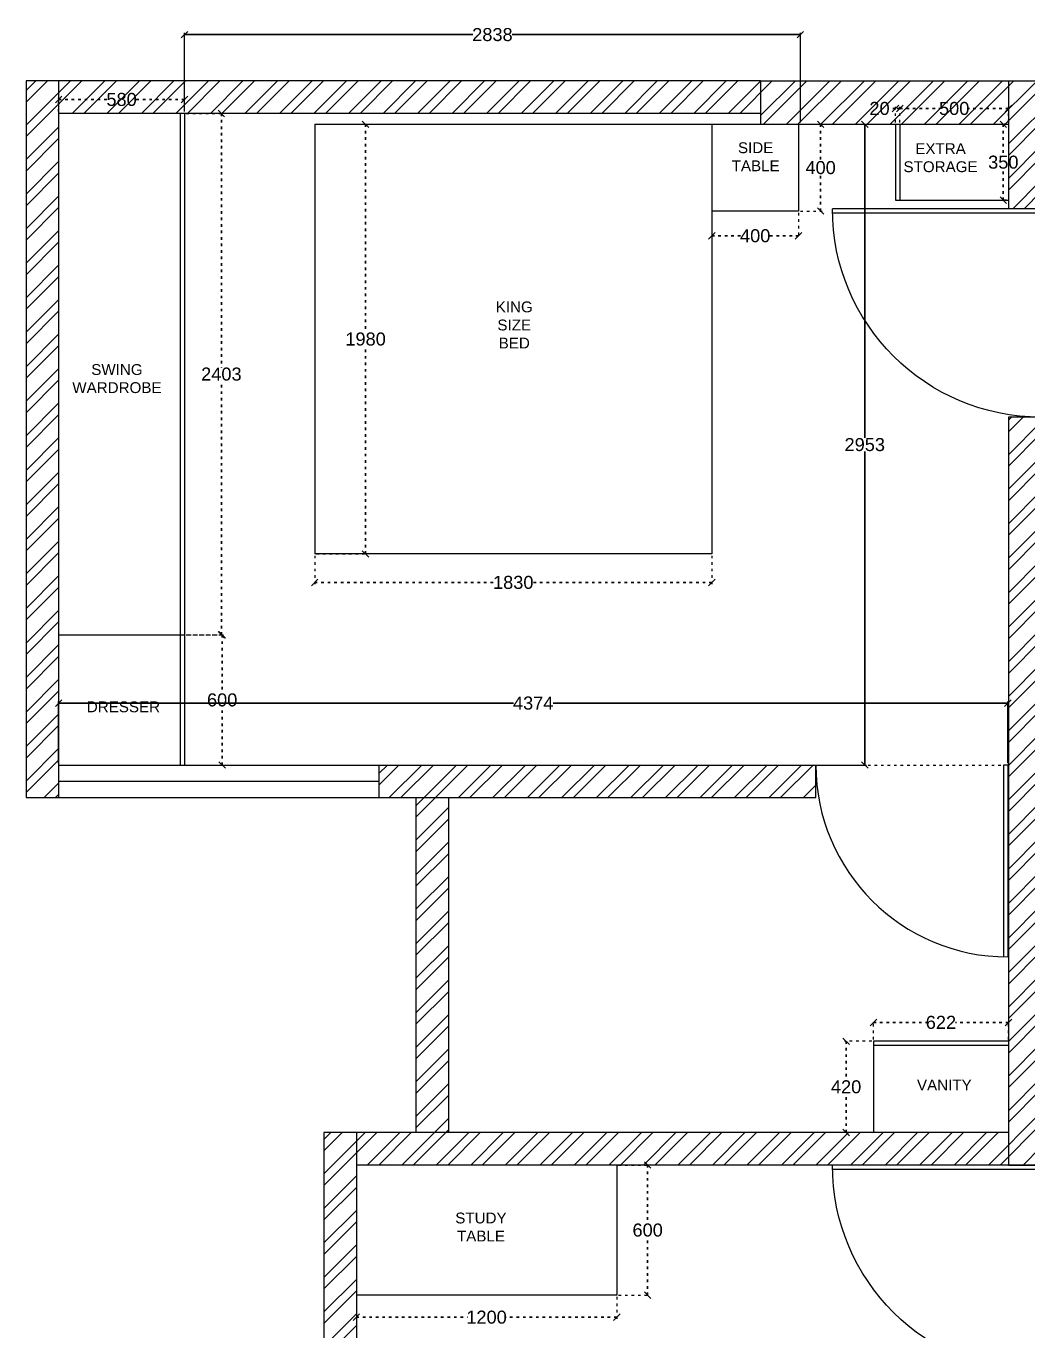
# Model space of a CAD drawing. Header units: millimetres. Extents: x 220712 to 1505573, y -354410 to 241923.
# Drawn here: x 624030 to 628646, y -350281 to -344268 of the extents above; entities that cross this region are included whole.
import ezdxf

# ---------------------------------------------------------------- set-up
doc = ezdxf.new("R2010")
doc.units = ezdxf.units.MM
doc.header["$MEASUREMENT"] = 0
doc.linetypes.add('ACAD_ISO03W100', pattern=[30, 12, -18])
doc.layers.add('Walls', color=253, linetype='Continuous')
doc.styles.get("Standard").update_dxf_attribs({"font": 'arial.ttf'})
doc.dimstyles.get("Standard").update_dxf_attribs({"dimtxt": 60, "dimasz": 30, "dimexe": 7.75, "dimexo": 8.13, "dimgap": 0.63, "dimtad": 0, "dimtih": 1, "dimtoh": 1, "dimdec": 0, "dimzin": 0, "dimtxsty": 'Standard', "dimblk": 'OBLIQUE', "dimcen": 2.25, "dimclrd": 1, "dimclre": 1, "dimclrt": 1, "dimadec": 0, "dimazin": 0, "dimtfac": 1, "dimtdec": 0, "dimtofl": 0, "dimtmove": 0, "dimatfit": 3, "dimfxl": 1, "dimtolj": 1, "dimtzin": 0, "dimlwd": 30, "dimarcsym": 0})

# ---------------------------------------------------------------- blocks, each defined once
blk = doc.blocks.new('door')
at = {"color": 9, "true_color": 0xc7c8ca}
for p, q in [((873603.6, 225972.1), (872703.6, 225972.1)), ((873603.6, 225952.1), (872703.6, 225952.1)), ((873603.6, 225952.1), (873603.6, 225972.1))]:
    blk.add_line(p, q, dxfattribs=at)
blk.add_arc((873603.6, 225952.1), 900, 90, 180, dxfattribs=at)
blk = doc.blocks.new('_Oblique')
at = {"color": 0, "linetype": 'ByBlock', "lineweight": -2}
blk.add_line((-0.5, -0.5), (0.5, 0.5), dxfattribs=at)
blk = doc.blocks.new('*D1872')
at = {"layer": 'Defpoints', "color": 0, "linetype": 'ACAD_ISO03W100', "transparency": 16777216}
for p in [(627808.5, -348946.5), (627934.5, -348946.5), (627934.5, -349366.5)]:
    blk.add_point(p, dxfattribs=at)
at = {"layer": 'Walls', "color": 1, "linetype": 'ACAD_ISO03W100', "lineweight": -2, "transparency": 16777216}
for p, q in [((627926.4, -348946.5), (627800.8, -348946.5)), ((627926.4, -349366.5), (627800.8, -349366.5))]:
    blk.add_line(p, q, dxfattribs=at)
at = {"layer": 'Walls', "color": 1, "linetype": 'ACAD_ISO03W100', "lineweight": 30, "transparency": 16777216}
for p, q in [((627808.5, -348946.5), (627808.5, -349125.2)), ((627808.5, -349366.5), (627808.5, -349187.8))]:
    blk.add_line(p, q, dxfattribs=at)
at = {"layer": 'Walls', "color": 1, "linetype": 'ACAD_ISO03W100', "lineweight": 30, "transparency": 16777216, "xscale": 30, "yscale": 30, "zscale": 30}
for p, rotation in [((627808.5, -348946.5), 90), ((627808.5, -349366.5), 270)]:
    blk.add_blockref('_Oblique', p, dxfattribs=dict(at, rotation=rotation))
at = {"layer": 'Walls', "color": 1, "linetype": 'ACAD_ISO03W100', "transparency": 16777216, "insert": (627808.5, -349156.5), "char_height": 60, "attachment_point": 5}
blk.add_mtext('\\A1;420', dxfattribs=at)
blk = doc.blocks.new('*D1873')
at = {"layer": 'Defpoints', "color": 0, "linetype": 'ACAD_ISO03W100', "transparency": 16777216}
for p in [(628556.5, -348859.5), (627934.5, -348946.5), (628556.5, -348946.5)]:
    blk.add_point(p, dxfattribs=at)
at = {"layer": 'Walls', "color": 1, "linetype": 'ACAD_ISO03W100', "lineweight": -2, "transparency": 16777216}
for p, q in [((627934.5, -348938.4), (627934.5, -348851.8)), ((628556.5, -348938.4), (628556.5, -348851.8))]:
    blk.add_line(p, q, dxfattribs=at)
at = {"layer": 'Walls', "color": 1, "linetype": 'ACAD_ISO03W100', "lineweight": 30, "transparency": 16777216}
for p, q in [((627934.5, -348859.5), (628178.7, -348859.5)), ((628556.5, -348859.5), (628312.3, -348859.5))]:
    blk.add_line(p, q, dxfattribs=at)
at = {"layer": 'Walls', "color": 1, "linetype": 'ACAD_ISO03W100', "lineweight": 30, "transparency": 16777216, "xscale": 30, "yscale": 30, "zscale": 30, "rotation": 180}
blk.add_blockref('_Oblique', (627934.5, -348859.5), dxfattribs=at)
at = {"layer": 'Walls', "color": 1, "linetype": 'ACAD_ISO03W100', "lineweight": 30, "transparency": 16777216, "xscale": 30, "yscale": 30, "zscale": 30}
blk.add_blockref('_Oblique', (628556.5, -348859.5), dxfattribs=at)
at = {"layer": 'Walls', "color": 1, "linetype": 'ACAD_ISO03W100', "transparency": 16777216, "insert": (628245.5, -348859.5), "char_height": 60, "attachment_point": 5}
blk.add_mtext('\\A1;622', dxfattribs=at)
blk = doc.blocks.new('*D1874')
at = {"layer": 'Defpoints', "color": 0, "linetype": 'ACAD_ISO03W100', "transparency": 16777216}
for p in [(625359.5, -346700.5), (627189.5, -346700.5), (627189.5, -346832)]:
    blk.add_point(p, dxfattribs=at)
at = {"layer": 'Walls', "color": 1, "linetype": 'ACAD_ISO03W100', "lineweight": -2, "transparency": 16777216}
for p, q in [((625359.5, -346708.6), (625359.5, -346839.8)), ((627189.5, -346708.6), (627189.5, -346839.8))]:
    blk.add_line(p, q, dxfattribs=at)
at = {"layer": 'Walls', "color": 1, "linetype": 'ACAD_ISO03W100', "lineweight": 30, "transparency": 16777216}
for p, q in [((625359.5, -346832), (626187.2, -346832)), ((627189.5, -346832), (626361.8, -346832))]:
    blk.add_line(p, q, dxfattribs=at)
at = {"layer": 'Walls', "color": 1, "linetype": 'ACAD_ISO03W100', "lineweight": 30, "transparency": 16777216, "xscale": 30, "yscale": 30, "zscale": 30, "rotation": 180}
blk.add_blockref('_Oblique', (625359.5, -346832), dxfattribs=at)
at = {"layer": 'Walls', "color": 1, "linetype": 'ACAD_ISO03W100', "lineweight": 30, "transparency": 16777216, "xscale": 30, "yscale": 30, "zscale": 30}
blk.add_blockref('_Oblique', (627189.5, -346832), dxfattribs=at)
at = {"layer": 'Walls', "color": 1, "linetype": 'ACAD_ISO03W100', "transparency": 16777216, "insert": (626274.5, -346832), "char_height": 60, "attachment_point": 5}
blk.add_mtext('\\A1;1830', dxfattribs=at)
blk = doc.blocks.new('*D1875')
at = {"layer": 'Defpoints', "color": 0, "linetype": 'ACAD_ISO03W100', "transparency": 16777216}
for p in [(625359.5, -344720.5), (625594, -344720.5), (625359.5, -346700.5)]:
    blk.add_point(p, dxfattribs=at)
at = {"layer": 'Walls', "color": 1, "linetype": 'ACAD_ISO03W100', "lineweight": -2, "transparency": 16777216}
for p, q in [((625367.6, -344720.5), (625601.8, -344720.5)), ((625367.6, -346700.5), (625601.8, -346700.5))]:
    blk.add_line(p, q, dxfattribs=at)
at = {"layer": 'Walls', "color": 1, "linetype": 'ACAD_ISO03W100', "lineweight": 30, "transparency": 16777216}
for p, q in [((625594, -344720.5), (625594, -345679.2)), ((625594, -346700.5), (625594, -345741.8))]:
    blk.add_line(p, q, dxfattribs=at)
at = {"layer": 'Walls', "color": 1, "linetype": 'ACAD_ISO03W100', "lineweight": 30, "transparency": 16777216, "xscale": 30, "yscale": 30, "zscale": 30}
for p, rotation in [((625594, -344720.5), 90), ((625594, -346700.5), 270)]:
    blk.add_blockref('_Oblique', p, dxfattribs=dict(at, rotation=rotation))
at = {"layer": 'Walls', "color": 1, "linetype": 'ACAD_ISO03W100', "transparency": 16777216, "insert": (625594, -345710.5), "char_height": 60, "attachment_point": 5}
blk.add_mtext('\\A1;1980', dxfattribs=at)
blk = doc.blocks.new('*D1876')
at = {"layer": 'Defpoints', "color": 0, "linetype": 'ACAD_ISO03W100', "transparency": 16777216}
for p in [(624759.5, -344670.5), (624759.5, -347073.5), (624929.5, -347073.5)]:
    blk.add_point(p, dxfattribs=at)
at = {"layer": 'Walls', "color": 1, "linetype": 'ACAD_ISO03W100', "lineweight": -2, "transparency": 16777216}
for p, q in [((624767.6, -344670.5), (624937.3, -344670.5)), ((624767.6, -347073.5), (624937.3, -347073.5))]:
    blk.add_line(p, q, dxfattribs=at)
at = {"layer": 'Walls', "color": 1, "linetype": 'ACAD_ISO03W100', "lineweight": 30, "transparency": 16777216}
for p, q in [((624929.5, -344670.5), (624929.5, -345840.7)), ((624929.5, -347073.5), (624929.5, -345903.3))]:
    blk.add_line(p, q, dxfattribs=at)
at = {"layer": 'Walls', "color": 1, "linetype": 'ACAD_ISO03W100', "lineweight": 30, "transparency": 16777216, "xscale": 30, "yscale": 30, "zscale": 30}
for p, rotation in [((624929.5, -344670.5), 90), ((624929.5, -347073.5), 270)]:
    blk.add_blockref('_Oblique', p, dxfattribs=dict(at, rotation=rotation))
at = {"layer": 'Walls', "color": 1, "linetype": 'ACAD_ISO03W100', "transparency": 16777216, "insert": (624929.5, -345872), "char_height": 60, "attachment_point": 5}
blk.add_mtext('\\A1;2403', dxfattribs=at)
blk = doc.blocks.new('*D1877')
at = {"layer": 'Defpoints', "color": 0, "linetype": 'ACAD_ISO03W100', "transparency": 16777216}
for p in [(624179.5, -344606.5), (624179.5, -344670.5), (624759.5, -344670.5)]:
    blk.add_point(p, dxfattribs=at)
at = {"layer": 'Walls', "color": 1, "linetype": 'ACAD_ISO03W100', "lineweight": -2, "transparency": 16777216}
for p, q in [((624179.5, -344662.4), (624179.5, -344598.8)), ((624759.5, -344662.4), (624759.5, -344598.8))]:
    blk.add_line(p, q, dxfattribs=at)
at = {"layer": 'Walls', "color": 1, "linetype": 'ACAD_ISO03W100', "lineweight": 30, "transparency": 16777216}
for p, q in [((624179.5, -344606.5), (624402.7, -344606.5)), ((624759.5, -344606.5), (624536.3, -344606.5))]:
    blk.add_line(p, q, dxfattribs=at)
at = {"layer": 'Walls', "color": 1, "linetype": 'ACAD_ISO03W100', "lineweight": 30, "transparency": 16777216, "xscale": 30, "yscale": 30, "zscale": 30, "rotation": 180}
blk.add_blockref('_Oblique', (624179.5, -344606.5), dxfattribs=at)
at = {"layer": 'Walls', "color": 1, "linetype": 'ACAD_ISO03W100', "lineweight": 30, "transparency": 16777216, "xscale": 30, "yscale": 30, "zscale": 30}
blk.add_blockref('_Oblique', (624759.5, -344606.5), dxfattribs=at)
at = {"layer": 'Walls', "color": 1, "linetype": 'ACAD_ISO03W100', "transparency": 16777216, "insert": (624469.5, -344606.5), "char_height": 60, "attachment_point": 5}
blk.add_mtext('\\A1;580', dxfattribs=at)
blk = doc.blocks.new('*D1892')
at = {"layer": 'Defpoints', "color": 0, "linetype": 'ACAD_ISO03W100', "transparency": 16777216}
for p in [(624739.5, -347073.5), (624933, -347073.5), (624739.5, -347673.5)]:
    blk.add_point(p, dxfattribs=at)
at = {"layer": 'Walls', "color": 1, "linetype": 'ACAD_ISO03W100', "lineweight": -2, "transparency": 16777216}
for p, q in [((624747.6, -347073.5), (624940.8, -347073.5)), ((624747.6, -347673.5), (624940.8, -347673.5))]:
    blk.add_line(p, q, dxfattribs=at)
at = {"layer": 'Walls', "color": 1, "linetype": 'ACAD_ISO03W100', "lineweight": 30, "transparency": 16777216}
for p, q in [((624933, -347073.5), (624933, -347342.2)), ((624933, -347673.5), (624933, -347404.8))]:
    blk.add_line(p, q, dxfattribs=at)
at = {"layer": 'Walls', "color": 1, "linetype": 'ACAD_ISO03W100', "lineweight": 30, "transparency": 16777216, "xscale": 30, "yscale": 30, "zscale": 30}
for p, rotation in [((624933, -347073.5), 90), ((624933, -347673.5), 270)]:
    blk.add_blockref('_Oblique', p, dxfattribs=dict(at, rotation=rotation))
at = {"layer": 'Walls', "color": 1, "linetype": 'ACAD_ISO03W100', "transparency": 16777216, "insert": (624933, -347373.5), "char_height": 60, "attachment_point": 5}
blk.add_mtext('\\A1;600', dxfattribs=at)
blk = doc.blocks.new('*D1893')
at = {"layer": 'Defpoints', "color": 0, "linetype": 'ACAD_ISO03W100', "transparency": 16777216}
for p in [(628556.5, -344720.5), (628533, -345070.5), (628556.5, -345070.5)]:
    blk.add_point(p, dxfattribs=at)
at = {"layer": 'Walls', "color": 1, "linetype": 'ACAD_ISO03W100', "lineweight": -2, "transparency": 16777216}
for p, q in [((628548.4, -344720.5), (628525.3, -344720.5)), ((628548.4, -345070.5), (628525.3, -345070.5))]:
    blk.add_line(p, q, dxfattribs=at)
at = {"layer": 'Walls', "color": 1, "linetype": 'ACAD_ISO03W100', "lineweight": 30, "transparency": 16777216}
for p, q in [((628533, -344720.5), (628533, -344864.2)), ((628533, -345070.5), (628533, -344926.8))]:
    blk.add_line(p, q, dxfattribs=at)
at = {"layer": 'Walls', "color": 1, "linetype": 'ACAD_ISO03W100', "lineweight": 30, "transparency": 16777216, "xscale": 30, "yscale": 30, "zscale": 30}
for p, rotation in [((628533, -344720.5), 90), ((628533, -345070.5), 270)]:
    blk.add_blockref('_Oblique', p, dxfattribs=dict(at, rotation=rotation))
at = {"layer": 'Walls', "color": 1, "linetype": 'ACAD_ISO03W100', "transparency": 16777216, "insert": (628533, -344895.5), "char_height": 60, "attachment_point": 5}
blk.add_mtext('\\A1;350', dxfattribs=at)
blk = doc.blocks.new('*D1894')
at = {"layer": 'Defpoints', "color": 0, "linetype": 'ACAD_ISO03W100', "transparency": 16777216}
for p in [(628056.5, -344648), (628056.5, -344720.5), (628556.5, -344720.5)]:
    blk.add_point(p, dxfattribs=at)
at = {"layer": 'Walls', "color": 1, "linetype": 'ACAD_ISO03W100', "lineweight": -2, "transparency": 16777216}
for p, q in [((628056.5, -344712.4), (628056.5, -344640.2)), ((628556.5, -344712.4), (628556.5, -344640.2))]:
    blk.add_line(p, q, dxfattribs=at)
at = {"layer": 'Walls', "color": 1, "linetype": 'ACAD_ISO03W100', "lineweight": 30, "transparency": 16777216}
for p, q in [((628056.5, -344648), (628239.7, -344648)), ((628556.5, -344648), (628373.3, -344648))]:
    blk.add_line(p, q, dxfattribs=at)
at = {"layer": 'Walls', "color": 1, "linetype": 'ACAD_ISO03W100', "lineweight": 30, "transparency": 16777216, "xscale": 30, "yscale": 30, "zscale": 30, "rotation": 180}
blk.add_blockref('_Oblique', (628056.5, -344648), dxfattribs=at)
at = {"layer": 'Walls', "color": 1, "linetype": 'ACAD_ISO03W100', "lineweight": 30, "transparency": 16777216, "xscale": 30, "yscale": 30, "zscale": 30}
blk.add_blockref('_Oblique', (628556.5, -344648), dxfattribs=at)
at = {"layer": 'Walls', "color": 1, "linetype": 'ACAD_ISO03W100', "transparency": 16777216, "insert": (628306.5, -344648), "char_height": 60, "attachment_point": 5}
blk.add_mtext('\\A1;500', dxfattribs=at)
blk = doc.blocks.new('*D1901')
at = {"layer": 'Defpoints', "color": 0, "linetype": 'ACAD_ISO03W100', "transparency": 16777216}
for p in [(627189.5, -345120.5), (627589.5, -345120.5), (627589.5, -345234.5)]:
    blk.add_point(p, dxfattribs=at)
at = {"layer": 'Walls', "color": 1, "linetype": 'ACAD_ISO03W100', "lineweight": -2, "transparency": 16777216}
for p, q in [((627189.5, -345128.6), (627189.5, -345242.2)), ((627589.5, -345128.6), (627589.5, -345242.2))]:
    blk.add_line(p, q, dxfattribs=at)
at = {"layer": 'Walls', "color": 1, "linetype": 'ACAD_ISO03W100', "lineweight": 30, "transparency": 16777216}
for p, q in [((627189.5, -345234.5), (627321.5, -345234.5)), ((627589.5, -345234.5), (627457.5, -345234.5))]:
    blk.add_line(p, q, dxfattribs=at)
at = {"layer": 'Walls', "color": 1, "linetype": 'ACAD_ISO03W100', "lineweight": 30, "transparency": 16777216, "xscale": 30, "yscale": 30, "zscale": 30, "rotation": 180}
blk.add_blockref('_Oblique', (627189.5, -345234.5), dxfattribs=at)
at = {"layer": 'Walls', "color": 1, "linetype": 'ACAD_ISO03W100', "lineweight": 30, "transparency": 16777216, "xscale": 30, "yscale": 30, "zscale": 30}
blk.add_blockref('_Oblique', (627589.5, -345234.5), dxfattribs=at)
at = {"layer": 'Walls', "color": 1, "linetype": 'ACAD_ISO03W100', "transparency": 16777216, "insert": (627389.5, -345234.5), "char_height": 60, "attachment_point": 5}
blk.add_mtext('\\A1;400', dxfattribs=at)
blk = doc.blocks.new('*D1902')
at = {"layer": 'Defpoints', "color": 0, "linetype": 'ACAD_ISO03W100', "transparency": 16777216}
for p in [(627589.5, -344720.5), (627589.5, -345120.5), (627691, -345120.5)]:
    blk.add_point(p, dxfattribs=at)
at = {"layer": 'Walls', "color": 1, "linetype": 'ACAD_ISO03W100', "lineweight": -2, "transparency": 16777216}
for p, q in [((627597.6, -344720.5), (627698.8, -344720.5)), ((627597.6, -345120.5), (627698.8, -345120.5))]:
    blk.add_line(p, q, dxfattribs=at)
at = {"layer": 'Walls', "color": 1, "linetype": 'ACAD_ISO03W100', "lineweight": 30, "transparency": 16777216}
for p, q in [((627691, -344720.5), (627691, -344889.2)), ((627691, -345120.5), (627691, -344951.8))]:
    blk.add_line(p, q, dxfattribs=at)
at = {"layer": 'Walls', "color": 1, "linetype": 'ACAD_ISO03W100', "lineweight": 30, "transparency": 16777216, "xscale": 30, "yscale": 30, "zscale": 30}
for p, rotation in [((627691, -344720.5), 90), ((627691, -345120.5), 270)]:
    blk.add_blockref('_Oblique', p, dxfattribs=dict(at, rotation=rotation))
at = {"layer": 'Walls', "color": 1, "linetype": 'ACAD_ISO03W100', "transparency": 16777216, "insert": (627691, -344920.5), "char_height": 60, "attachment_point": 5}
blk.add_mtext('\\A1;400', dxfattribs=at)
blk = doc.blocks.new('*D1906')
at = {"layer": 'Defpoints', "color": 0, "linetype": 'ACAD_ISO03W100', "transparency": 16777216}
for p in [(625551.5, -350116.5), (626751.5, -350116.5), (626751.5, -350218)]:
    blk.add_point(p, dxfattribs=at)
at = {"layer": 'Walls', "color": 1, "linetype": 'ACAD_ISO03W100', "lineweight": -2, "transparency": 16777216}
for p, q in [((625551.5, -350124.6), (625551.5, -350225.8)), ((626751.5, -350124.6), (626751.5, -350225.8))]:
    blk.add_line(p, q, dxfattribs=at)
at = {"layer": 'Walls', "color": 1, "linetype": 'ACAD_ISO03W100', "lineweight": 30, "transparency": 16777216}
for p, q in [((625551.5, -350218), (626064.2, -350218)), ((626751.5, -350218), (626238.8, -350218))]:
    blk.add_line(p, q, dxfattribs=at)
at = {"layer": 'Walls', "color": 1, "linetype": 'ACAD_ISO03W100', "lineweight": 30, "transparency": 16777216, "xscale": 30, "yscale": 30, "zscale": 30, "rotation": 180}
blk.add_blockref('_Oblique', (625551.5, -350218), dxfattribs=at)
at = {"layer": 'Walls', "color": 1, "linetype": 'ACAD_ISO03W100', "lineweight": 30, "transparency": 16777216, "xscale": 30, "yscale": 30, "zscale": 30}
blk.add_blockref('_Oblique', (626751.5, -350218), dxfattribs=at)
at = {"layer": 'Walls', "color": 1, "linetype": 'ACAD_ISO03W100', "transparency": 16777216, "insert": (626151.5, -350218), "char_height": 60, "attachment_point": 5}
blk.add_mtext('\\A1;1200', dxfattribs=at)
blk = doc.blocks.new('*D1907')
at = {"layer": 'Defpoints', "color": 0, "linetype": 'ACAD_ISO03W100', "transparency": 16777216}
for p in [(626751.5, -349516.5), (626894, -349516.5), (626751.5, -350116.5)]:
    blk.add_point(p, dxfattribs=at)
at = {"layer": 'Walls', "color": 1, "linetype": 'ACAD_ISO03W100', "lineweight": -2, "transparency": 16777216}
for p, q in [((626759.6, -349516.5), (626901.8, -349516.5)), ((626759.6, -350116.5), (626901.8, -350116.5))]:
    blk.add_line(p, q, dxfattribs=at)
at = {"layer": 'Walls', "color": 1, "linetype": 'ACAD_ISO03W100', "lineweight": 30, "transparency": 16777216}
for p, q in [((626894, -349516.5), (626894, -349785.2)), ((626894, -350116.5), (626894, -349847.8))]:
    blk.add_line(p, q, dxfattribs=at)
at = {"layer": 'Walls', "color": 1, "linetype": 'ACAD_ISO03W100', "lineweight": 30, "transparency": 16777216, "xscale": 30, "yscale": 30, "zscale": 30}
for p, rotation in [((626894, -349516.5), 90), ((626894, -350116.5), 270)]:
    blk.add_blockref('_Oblique', p, dxfattribs=dict(at, rotation=rotation))
at = {"layer": 'Walls', "color": 1, "linetype": 'ACAD_ISO03W100', "transparency": 16777216, "insert": (626894, -349816.5), "char_height": 60, "attachment_point": 5}
blk.add_mtext('\\A1;600', dxfattribs=at)
blk = doc.blocks.new('*D1909')
at = {"layer": 'Defpoints', "color": 0, "linetype": 'ACAD_ISO03W100', "transparency": 16777216}
for p in [(628036.5, -344648), (628036.5, -344720.5), (628056.5, -344720.5)]:
    blk.add_point(p, dxfattribs=at)
at = {"layer": 'Walls', "color": 1, "linetype": 'ACAD_ISO03W100', "lineweight": 30, "transparency": 16777216}
for p, q in [((628036.5, -344648), (628006.5, -344648)), ((628056.5, -344648), (628036.5, -344648))]:
    blk.add_line(p, q, dxfattribs=at)
at = {"layer": 'Walls', "color": 1, "linetype": 'ACAD_ISO03W100', "lineweight": -2, "transparency": 16777216}
for p, q in [((628036.5, -344712.4), (628036.5, -344640.2)), ((628056.5, -344712.4), (628056.5, -344640.2))]:
    blk.add_line(p, q, dxfattribs=at)
at = {"layer": 'Walls', "color": 1, "linetype": 'ACAD_ISO03W100', "lineweight": 30, "transparency": 16777216, "xscale": 30, "yscale": 30, "zscale": 30, "rotation": 180}
blk.add_blockref('_Oblique', (628036.5, -344648), dxfattribs=at)
at = {"layer": 'Walls', "color": 1, "linetype": 'ACAD_ISO03W100', "lineweight": 30, "transparency": 16777216, "xscale": 30, "yscale": 30, "zscale": 30}
blk.add_blockref('_Oblique', (628056.5, -344648), dxfattribs=at)
at = {"layer": 'Walls', "color": 1, "linetype": 'ACAD_ISO03W100', "transparency": 16777216, "insert": (627962.5, -344648), "char_height": 60, "attachment_point": 5}
blk.add_mtext('\\A1;20', dxfattribs=at)
blk = doc.blocks.new('*D2061')
at = {"layer": 'Defpoints', "color": 0, "lineweight": -2, "transparency": 16777216}
for p in [(627597.6, -344307.5), (624759.5, -344670.5), (627597.6, -344720.5)]:
    blk.add_point(p, dxfattribs=at)
at = {"layer": 'Walls', "color": 1, "lineweight": -2, "transparency": 16777216}
for p, q in [((624759.5, -344662.4), (624759.5, -344299.8)), ((627597.6, -344712.4), (627597.6, -344299.8))]:
    blk.add_line(p, q, dxfattribs=at)
at = {"layer": 'Walls', "color": 1, "lineweight": 30, "transparency": 16777216}
for p, q in [((624759.5, -344307.5), (626087.8, -344307.5)), ((627597.6, -344307.5), (626269.4, -344307.5))]:
    blk.add_line(p, q, dxfattribs=at)
at = {"layer": 'Walls', "color": 1, "lineweight": 30, "transparency": 16777216, "xscale": 30, "yscale": 30, "zscale": 30, "rotation": 180}
blk.add_blockref('_Oblique', (624759.5, -344307.5), dxfattribs=at)
at = {"layer": 'Walls', "color": 1, "lineweight": 30, "transparency": 16777216, "xscale": 30, "yscale": 30, "zscale": 30}
blk.add_blockref('_Oblique', (627597.6, -344307.5), dxfattribs=at)
at = {"layer": 'Walls', "color": 1, "lineweight": -2, "transparency": 16777216, "insert": (626178.6, -344307.5), "char_height": 60, "attachment_point": 5}
blk.add_mtext('\\A1;2838', dxfattribs=at)
blk = doc.blocks.new('*D2064')
at = {"layer": 'Defpoints', "color": 0, "lineweight": -2, "transparency": 16777216}
for p in [(628553.5, -347388), (624179.5, -347673.5), (628553.5, -347673.5)]:
    blk.add_point(p, dxfattribs=at)
at = {"layer": 'Walls', "color": 1, "lineweight": -2, "transparency": 16777216}
for p, q in [((624179.5, -347665.4), (624179.5, -347380.2)), ((628553.5, -347665.4), (628553.5, -347380.2))]:
    blk.add_line(p, q, dxfattribs=at)
at = {"layer": 'Walls', "color": 1, "lineweight": 30, "transparency": 16777216}
for p, q in [((624179.5, -347388), (626275.2, -347388)), ((628553.5, -347388), (626457.8, -347388))]:
    blk.add_line(p, q, dxfattribs=at)
at = {"layer": 'Walls', "color": 1, "lineweight": 30, "transparency": 16777216, "xscale": 30, "yscale": 30, "zscale": 30, "rotation": 180}
blk.add_blockref('_Oblique', (624179.5, -347388), dxfattribs=at)
at = {"layer": 'Walls', "color": 1, "lineweight": 30, "transparency": 16777216, "xscale": 30, "yscale": 30, "zscale": 30}
blk.add_blockref('_Oblique', (628553.5, -347388), dxfattribs=at)
at = {"layer": 'Walls', "color": 1, "lineweight": -2, "transparency": 16777216, "insert": (626366.5, -347388), "char_height": 60, "attachment_point": 5}
blk.add_mtext('\\A1;4374', dxfattribs=at)
blk = doc.blocks.new('*D2065')
at = {"layer": 'Defpoints', "color": 0, "lineweight": -2, "transparency": 16777216}
for p in [(627648.2, -344720.5), (627894.5, -344720.5), (627669.5, -347673.5)]:
    blk.add_point(p, dxfattribs=at)
at = {"layer": 'Walls', "color": 1, "lineweight": -2, "transparency": 16777216}
for p, q in [((627656.3, -344720.5), (627902.3, -344720.5)), ((627677.6, -347673.5), (627902.3, -347673.5))]:
    blk.add_line(p, q, dxfattribs=at)
at = {"layer": 'Walls', "color": 1, "lineweight": 30, "transparency": 16777216}
for p, q in [((627894.5, -344720.5), (627894.5, -346165.7)), ((627894.5, -347673.5), (627894.5, -346228.3))]:
    blk.add_line(p, q, dxfattribs=at)
at = {"layer": 'Walls', "color": 1, "lineweight": 30, "transparency": 16777216, "xscale": 30, "yscale": 30, "zscale": 30}
for p, rotation in [((627894.5, -344720.5), 90), ((627894.5, -347673.5), 270)]:
    blk.add_blockref('_Oblique', p, dxfattribs=dict(at, rotation=rotation))
at = {"layer": 'Walls', "color": 1, "lineweight": -2, "transparency": 16777216, "insert": (627894.5, -346197), "char_height": 60, "attachment_point": 5}
blk.add_mtext('\\A1;2953', dxfattribs=at)

msp = doc.modelspace()

# ---------------------------------------------------------------- hatches: boundary and pattern name
at = {"layer": 'Walls', "linetype": 'ACAD_ISO03W100', "true_color": 0xc7c8ca}
h = msp.add_hatch(dxfattribs=at)
h.set_pattern_fill('ANSI32', color=9, scale=300)
h.paths.add_polyline_path([(625551.5, -349366.5), (625401.5, -349366.5), (625401.5, -351726.5), (625551.5, -351726.5)])
h.paths.add_polyline_path([(628556.5, -349366.5), (625551.5, -349366.5), (625551.5, -349516.5), (628556.5, -349516.5)])
h.paths.add_polyline_path([(625551.5, -351726.5), (625401.5, -351726.5), (625401.5, -352977.5), (625551.5, -352977.5)])
h.paths.add_polyline_path([(626247.5, -352827.5), (625551.5, -352827.5), (625551.5, -352977.5), (626247.5, -352977.5)])
h.paths.add_polyline_path([(628419.5, -352827.5), (627745.5, -352827.5), (627745.5, -352977.5), (628419.5, -352977.5)])
h.paths.add_polyline_path([(628569.5, -352704.5), (628419.5, -352704.5), (628419.5, -354114.5), (628569.5, -354114.5)])
h.paths.add_polyline_path([(629147.5, -352554.5), (628419.5, -352554.5), (628419.5, -352573.5), (628419.5, -352704.5), (628569.5, -352704.5), (629147.5, -352704.5)])
h.paths.add_polyline_path([(632001.5, -354114.5), (628419.5, -354114.5), (628419.5, -354264.5), (632001.5, -354264.5)])
h.paths.add_polyline_path([(632151.5, -353145.5), (632151.5, -352704.5), (632001.5, -352704.5), (632001.5, -354264.5), (632151.5, -354264.5)])
h.paths.add_polyline_path([(632151.5, -352554.5), (631541.5, -352554.5), (631541.5, -352704.5), (632151.5, -352704.5)])
h.paths.add_polyline_path([(632151.5, -351504.5), (631969.5, -351504.5), (631969.5, -352554.5), (632151.5, -352554.5)])
h.paths.add_polyline_path([(632881.5, -354114.5), (632151.5, -354114.5), (632151.5, -354264.5), (632881.5, -354264.5)])
h.paths.add_polyline_path([(635119.5, -354114.5), (634383.5, -354114.5), (634383.5, -354264.5), (635119.5, -354264.5)])
h.paths.add_polyline_path([(635269.5, -350554.5), (635151.5, -350554.5), (635151.5, -354264.5), (635269.5, -354264.5)])
h.paths.add_polyline_path([(635269.5, -350444.5), (632119.5, -350444.5), (632119.5, -350554.5), (632864.5, -350554.5), (635269.5, -350554.5)])
h.paths.add_polyline_path([(634691, -349064.5), (634541, -349064.5), (634541, -350444.5), (634691, -350444.5)])
h.paths.add_polyline_path([(635217.5, -348329.5), (635067.5, -348329.5), (635067.5, -348914.5), (632119.5, -348914.5), (632119.5, -349064.5), (635217.5, -349064.5)])
h.paths.add_polyline_path([(632119.5, -348366.5), (631859.5, -348366.5), (631859.5, -349670.5), (632119.5, -349670.5)])
h.paths.add_polyline_path([(635217.5, -346378.5), (635067.5, -346378.5), (635067.5, -346528.5), (635067.5, -347133.5), (635217.5, -347133.5)])
h.paths.add_polyline_path([(635067.5, -346378.5), (633577.5, -346378.5), (633577.5, -346528.5), (635067.5, -346528.5)])
h.paths.add_polyline_path([(633577.5, -346311.5), (632972.5, -346311.5), (632972.5, -346528.5), (633577.5, -346528.5), (633577.5, -346378.5)])
h.paths.add_polyline_path([(633727.5, -344565.5), (631969.5, -344565.5), (631969.5, -344715.5), (632119.5, -344715.5), (633577.5, -344715.5), (633577.5, -346378.5), (633727.5, -346378.5)])
h.paths.add_polyline_path([(632119.5, -344715.5), (631969.5, -344715.5), (631969.5, -347420.5), (632119.5, -347420.5)])
h.paths.add_polyline_path([(630786.5, -344520.5), (628706.5, -344520.5), (628706.5, -344670.5), (630786.5, -344670.5)])
h.paths.add_polyline_path([(628706.5, -344520.5), (628556.5, -344520.5), (628556.5, -345109.5), (628706.5, -345109.5)])
edge = h.paths.add_edge_path()
edge.add_arc((628706.5, -345109.5), 961, 267.38595, 270, ccw=False)
edge.add_line((628662.7, -346069.5), (628556.5, -346069.5))
edge.add_line((628556.5, -346069.5), (628556.5, -349516.5))
edge.add_line((628556.5, -349516.5), (628706.5, -349516.5))
edge.add_line((628706.5, -349516.5), (628706.5, -346070.5))
h.paths.add_polyline_path([(627669.5, -347673.5), (625655.5, -347673.5), (625655.5, -347823.5), (627669.5, -347823.5)])
h.paths.add_polyline_path([(625977, -347823.5), (625827, -347823.5), (625827, -349366.5), (625977, -349366.5)])
h.paths.add_polyline_path([(624179.5, -344520.5), (624029.5, -344520.5), (624029.5, -347823.5), (624179.5, -347823.5)])
h.paths.add_polyline_path([(627414.5, -344520.5), (624179.5, -344520.5), (624179.5, -344670.5), (627414.5, -344670.5)])
h.paths.add_polyline_path([(628556.5, -344520.5), (627414.5, -344520.5), (627414.5, -344670.5), (628556.5, -344670.5)])
h.paths.add_polyline_path([(628556.5, -344670.5), (627689.5, -344670.5), (627689.5, -344720.5), (628556.5, -344720.5)])
h.paths.add_polyline_path([(627689.5, -344670.5), (627414.5, -344670.5), (627414.5, -344720.5), (627689.5, -344720.5)])

# ---------------------------------------------------------------- linework, layer by layer
at = {"layer": 'Walls', "color": 18, "true_color": 0x000000}
for p, q in [((627414.5, -344520.5), (624029.5, -344520.5)), ((624029.5, -344520.5), (624029.5, -347823.5)), ((624179.5, -344520.5), (624179.5, -347823.5)), ((627414.5, -344520.5), (627414.5, -344720.5)), ((627414.5, -344520.5), (628556.5, -344520.5)), ((628556.5, -344520.5), (630786.5, -344520.5)), ((628556.5, -344520.5), (628556.5, -345109.5)), ((627414.5, -344670.5), (624179.5, -344670.5)), ((627414.5, -344720.5), (628556.5, -344720.5)), ((628036.5, -344720.5), (628036.5, -345070.5)), ((628056.5, -344720.5), (628056.5, -345070.5)), ((628036.5, -345070.5), (628556.5, -345070.5)), ((628706.5, -345109.5), (628556.5, -345109.5)), ((628706.5, -346069.5), (628556.5, -346069.5)), ((628556.5, -346069.5), (628556.5, -349516.5)), ((624179.5, -347673.5), (627669.5, -347673.5)), ((625655.5, -347673.5), (625655.5, -347823.5)), ((627669.5, -347823.5), (627669.5, -347673.5)), ((625655.5, -347748.5), (624179.5, -347748.5)), ((624029.5, -347823.5), (627669.5, -347823.5)), ((625827, -349366.5), (625827, -347823.5)), ((625977, -349366.5), (625977, -347823.5)), ((625401.5, -349366.5), (625401.5, -351726.5)), ((628556.5, -349366.5), (625401.5, -349366.5)), ((625551.5, -349366.5), (625551.5, -351726.5)), ((628556.5, -349516.5), (625551.5, -349516.5)), ((628556.5, -349516.5), (628706.5, -349516.5))]:
    msp.add_line(p, q, dxfattribs=at)
at = {"layer": 'Walls', "color": 159, "true_color": 0x22346e}
for p, q in [((624739.5, -344670.5), (624739.5, -347673.5)), ((624759.5, -344670.5), (624759.5, -347673.5)), ((625359.5, -344720.5), (625359.5, -345120.5)), ((625359.5, -344720.5), (627589.5, -344720.5)), ((627189.5, -344720.5), (627189.5, -345120.5)), ((627589.5, -344720.5), (627589.5, -345120.5)), ((625359.5, -345120.5), (625359.5, -346700.5)), ((627589.5, -345120.5), (627189.5, -345120.5)), ((627189.5, -345120.5), (627189.5, -346700.5)), ((627189.5, -346700.5), (625359.5, -346700.5)), ((624179.5, -347073.5), (624759.5, -347073.5)), ((627934.5, -348946.5), (627934.5, -349366.5)), ((628556.5, -348946.5), (627934.5, -348946.5)), ((628556.5, -348966.5), (627934.5, -348966.5)), ((626751.5, -349516.5), (626751.5, -350116.5)), ((626751.5, -350116.5), (625551.5, -350116.5))]:
    msp.add_line(p, q, dxfattribs=at)
at = {"layer": 'Walls', "color": 159, "linetype": 'ACAD_ISO03W100', "true_color": 0x22346e}
msp.add_line((627669.5, -347673.5), (628533.9, -347673.5), dxfattribs=at)

# ---------------------------------------------------------------- block references
at = {"color": 18, "true_color": 0x000000}
for p, xscale, yscale, zscale, rotation in [((-304108.1, -103842.9), -1.067777777777797, 1.067777777777797, 1.067777777777797, 180), ((850488.7, -1205746.4), 0.98222222222224, 0.98222222222224, 0.98222222222224, 90.00000000000001), ((-304108.1, -108249.9), -1.067777777777797, 1.067777777777797, 1.067777777777797, 180)]:
    msp.add_blockref('door', p, dxfattribs=dict(at, xscale=xscale, yscale=yscale, zscale=zscale, rotation=rotation))

# ---------------------------------------------------------------- texts
at = {"color": 7, "char_height": 50, "attachment_point": 1}
for s, insert in [('\\pxqc;SIDE\\PTABLE', (627250.5, -344803.6)), ('\\pxqc;EXTRA\\PSTORAGE', (628102.5, -344807.8)), ('\\pxqc;KING SIZE BED ', (626138, -345537.1)), ('\\pxqc;SWING\\PWARDROBE', (624307, -345825.8)), ('\\pxqc;DRESSER', (624337, -347380)), ('\\pxqc;VANITY', (628120, -349123)), ('\\pxqc;STUDY TABLE', (625984.5, -349735.6))]:
    msp.add_mtext_dynamic_manual_height_columns(s, width=282.386, gutter_width=1213, heights=[0], dxfattribs=dict(at, insert=insert))

# ---------------------------------------------------------------- dimensions: what is measured, and where the dimension line sits
at = {"layer": 'Walls', "color": 159, "lineweight": -2, "true_color": 0x22346e}
for base, p1, p2, picture, middle in [((627597.6, -344307.5), (624759.5, -344670.5), (627597.6, -344720.5), '*D2061', (626178.6, -344307.5)), ((628553.5, -347388), (624179.5, -347673.5), (628553.5, -347673.5), '*D2064', (626366.5, -347388))]:
    dim = msp.add_linear_dim(base=base, p1=p1, p2=p2, dimstyle='Standard', dxfattribs=at)
    dim.commit()
    dim.dimension.update_dxf_attribs({"geometry": picture, "text_midpoint": middle})
at = {"layer": 'Walls', "color": 159, "linetype": 'ACAD_ISO03W100', "true_color": 0x22346e}
for base, p1, p2, picture, middle in [((624179.5, -344606.5), (624759.5, -344670.5), (624179.5, -344670.5), '*D1877', (624469.5, -344606.5)), ((628036.5, -344648), (628056.5, -344720.5), (628036.5, -344720.5), '*D1909', (627962.5, -344648)), ((628056.5, -344648), (628556.5, -344720.5), (628056.5, -344720.5), '*D1894', (628306.5, -344648)), ((627589.5, -345234.5), (627189.5, -345120.5), (627589.5, -345120.5), '*D1901', (627389.5, -345234.5)), ((627189.5, -346832), (625359.5, -346700.5), (627189.5, -346700.5), '*D1874', (626274.5, -346832)), ((628556.5, -348859.5), (627934.5, -348946.5), (628556.5, -348946.5), '*D1873', (628245.5, -348859.5)), ((626751.5, -350218), (625551.5, -350116.5), (626751.5, -350116.5), '*D1906', (626151.5, -350218))]:
    dim = msp.add_linear_dim(base=base, p1=p1, p2=p2, dimstyle='Standard', dxfattribs=at)
    dim.commit()
    dim.dimension.update_dxf_attribs({"geometry": picture, "text_midpoint": middle})
for base, p1, p2, picture, middle in [((624929.5, -347073.5), (624759.5, -344670.5), (624759.5, -347073.5), '*D1876', (624929.5, -345872)), ((625594, -344720.5), (625359.5, -346700.5), (625359.5, -344720.5), '*D1875', (625594, -345710.5)), ((627691, -345120.5), (627589.5, -344720.5), (627589.5, -345120.5), '*D1902', (627691, -344920.5)), ((627808.5, -348946.5), (627934.5, -349366.5), (627934.5, -348946.5), '*D1872', (627808.5, -349156.5)), ((626894, -349516.5), (626751.5, -350116.5), (626751.5, -349516.5), '*D1907', (626894, -349816.5))]:
    dim = msp.add_linear_dim(base=base, p1=p1, p2=p2, angle=90, dimstyle='Standard', dxfattribs=at)
    dim.commit()
    dim.dimension.update_dxf_attribs({"geometry": picture, "text_midpoint": middle})
at = {"layer": 'Walls', "color": 159, "lineweight": -2, "true_color": 0x22346e}
dim = msp.add_linear_dim(base=(627894.5, -344720.5), p1=(627669.5, -347673.5), p2=(627648.2, -344720.5), angle=90, dimstyle='Standard', dxfattribs=at)
dim.commit()
dim.dimension.update_dxf_attribs({"geometry": '*D2065', "text_midpoint": (627894.5, -346197)})
at = {"layer": 'Walls', "color": 159, "linetype": 'ACAD_ISO03W100', "true_color": 0x22346e}
for base, p1, p2, picture, middle in [((628533, -345070.5), (628556.5, -344720.5), (628556.5, -345070.5), '*D1893', (628533, -344895.5)), ((624933, -347073.5), (624739.5, -347673.5), (624739.5, -347073.5), '*D1892', (624933, -347373.5))]:
    dim = msp.add_linear_dim(base=base, p1=p1, p2=p2, angle=90, dimstyle='Standard', dxfattribs=at)
    dim.commit()
    dim.dimension.update_dxf_attribs({"geometry": picture, "text_midpoint": middle, "dimtype": 160})

doc.saveas('drawing.dxf')
